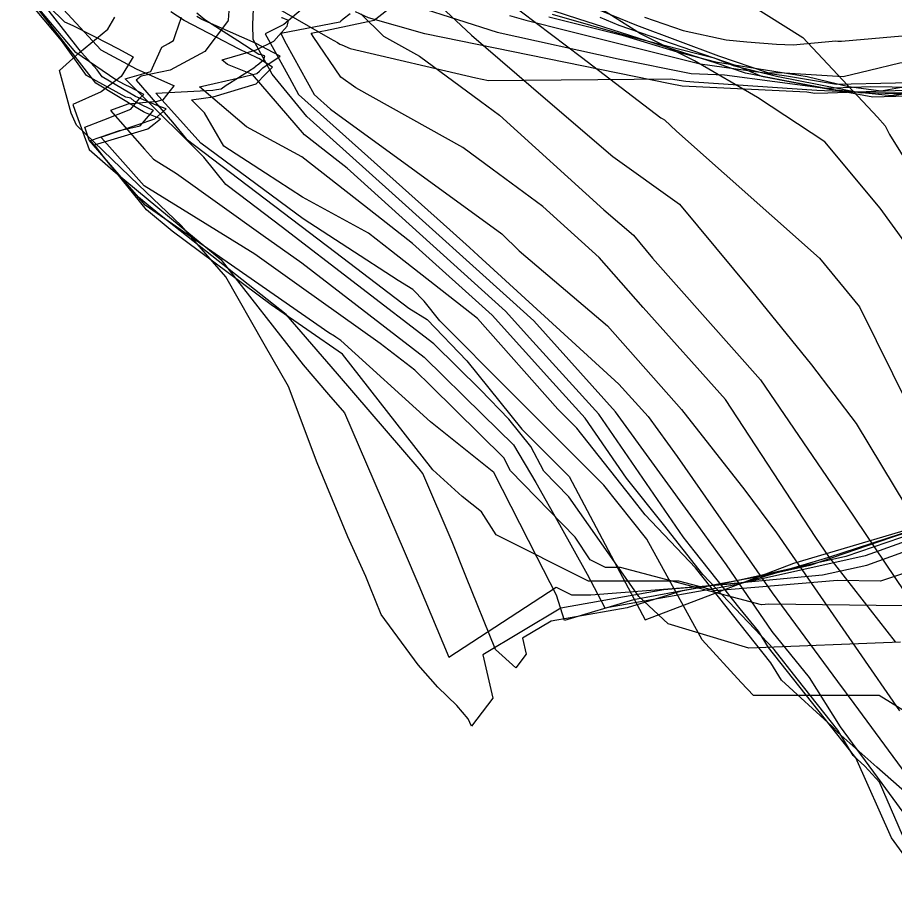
# Model space of a CAD drawing. Extents: x 0 to 298, y 0 to 220.
# Drawn here: x 17.72 to 49.6, y 126.58 to 158.27 of the extents above; entities that cross this region are included whole.
import ezdxf

# ---------------------------------------------------------------- set-up
doc = ezdxf.new("R2010")
doc.units = 0
doc.layers.add('LINES', color=1, linetype='CONTINUOUS')

msp = doc.modelspace()

# ---------------------------------------------------------------- linework, layer by layer
at = {"layer": 'LINES', "color": 1}
for points in [[(31.035, 160.614, 0), (34.206, 157.628, 0), (36.885, 155.315, 0), (39.337, 153.229, 0), (41.758, 151.49, 0), (44.367, 148.354, 0), (46.555, 145.667, 0), (48.177, 143.533, 0), (50.897, 139.019, 0)], [(52.239, 140.294, 0), (49.452, 139.387, 0), (46.496, 138.38, 0), (44.806, 138.001, 0), (40.083, 137.131, 0), (37.574, 136.372, 0), (37.286, 137.294, 0), (36.592, 138.66, 0), (35.019, 141.756, 0), (32.718, 143.595, 0), (29.451, 146.542, 0), (29.28, 146.664, 0), (29.231, 146.698, 0), (29.02, 146.829, 0), (22.348, 151.454, 0), (20.901, 153.137, 0), (20.504, 153.65, 0), (21.846, 154.052, 0), (22.45, 154.232, 0), (22.659, 154.395, 0), (22.909, 154.59, 0), (22.359, 154.818, 0), (22.284, 154.848, 0), (22.143, 154.933, 0), (20.561, 155.894, 0), (17.715, 159.558, 0)], [(61.631, 158.53, 0), (60.485, 158.175, 0), (59.882, 157.84, 0), (58.781, 157.457, 0), (57.905, 157.073, 0), (56.86, 156.722, 0), (53.965, 155.79, 0), (53.886, 155.785, 0), (53.753, 155.768, 0), (52.587, 155.876, 0), (52.12, 155.666, 0), (51.069, 155.539, 0), (50.022, 155.413, 0), (48.784, 155.378, 0), (45.843, 155.928, 0), (44.152, 156.247, 0), (43.129, 156.608, 0), (38.365, 158.123, 0), (38.099, 158.212, 0), (33.507, 159.719, 0)], [(34.388, 159.727, 0), (38.2, 156.83, 0), (41.081, 154.633, 0), (41.121, 154.608, 0), (41.208, 154.553, 0), (41.642, 154.148, 0), (46.839, 149.537, 0), (48.29, 147.769, 0), (51.297, 141.709, 0)], [(52.138, 138.838, 0), (49.057, 137.806, 0), (47.495, 137.826, 0), (43.058, 137.45, 0), (41.727, 137.8, 0), (38.45, 137.803, 0), (35.103, 139.494, 0), (34.564, 140.32, 0), (33.864, 140.88, 0), (32.796, 141.843, 0), (29.511, 146.049, 0), (26.925, 147.841, 0), (23.333, 150.517, 0), (22.4, 151.291, 0), (21.275, 152.682, 0), (20.361, 153.812, 0), (21.414, 154.173, 0), (22.174, 154.341, 0), (22.629, 154.87, 0), (22.651, 154.892, 0), (22.267, 155.077, 0), (21.952, 155.238, 0), (21.824, 155.347, 0), (21.649, 155.386, 0), (20.22, 156.171, 0), (19.314, 157.44, 0), (17.738, 159.325, 0)], [(20.038, 157, 0), (18.346, 159.181, 0)], [(18.637, 159.385, 0), (20.734, 157.101, 0), (22.023, 156.411, 0), (23.376, 155.806, 0), (23.401, 155.798, 0), (23.396, 155.791, 0), (22.997, 155.287, 0), (22.785, 155.226, 0), (21.72, 155.126, 0), (21.09, 154.894, 0), (22.33, 153.492, 0), (22.655, 153.126, 0), (23.486, 152.613, 0), (26.63, 150.363, 0), (28.037, 149.362, 0), (32.488, 145.942, 0), (34.599, 143.861, 0), (35.723, 142.753, 0), (36.538, 141.392, 0), (37.398, 139.859, 0), (38.403, 138.06, 0), (39.041, 136.834, 0), (43.876, 137.696, 0), (47.142, 138.664, 0), (52.498, 140.409, 0)], [(26.673, 158.894, 0), (29.073, 157.511, 0), (29.335, 157.36, 0), (29.424, 157.309, 0), (29.493, 157.278, 0), (29.796, 157.144, 0), (34.363, 156.086, 0), (34.815, 155.981, 0), (41.431, 156.043, 0), (41.989, 155.957, 0), (42.283, 155.94, 0), (46.739, 155.631, 0), (49.777, 155.498, 0), (50.246, 155.517, 0), (51.291, 155.64, 0), (53.964, 155.926, 0), (56.517, 156.555, 0), (58.053, 156.944, 0), (59.777, 157.305, 0), (61.838, 157.993, 0), (62.373, 158.134, 0), (66.032, 159.252, 0)], [(59.936, 158.585, 0), (58.598, 158.2, 0), (57.112, 157.687, 0), (56.452, 157.52, 0), (55.487, 157.488, 0), (54.144, 157.175, 0), (51.948, 156.805, 0), (50.677, 156.698, 0), (50.416, 156.686, 0), (49.759, 156.621, 0), (48.654, 156.349, 0), (47.701, 156.116, 0), (45.573, 156.257, 0), (44.965, 156.266, 0), (43.19, 156.868, 0), (40.205, 157.986, 0), (37.839, 158.968, 0)], [(38.857, 158.285, 0), (39.553, 157.995, 0), (43.781, 156.54, 0), (44.738, 156.141, 0), (47.194, 155.671, 0), (49.471, 155.444, 0), (49.81, 155.485, 0), (50.211, 155.518, 0), (51.891, 156.104, 0), (52.818, 156.264, 0), (57.048, 157.172, 0), (57.068, 157.176, 0), (57.817, 157.505, 0), (58.119, 157.639, 0), (58.123, 157.64, 0), (59.932, 158.169, 0), (59.951, 158.18, 0), (59.977, 158.188, 0), (62.269, 158.897, 0)], [(50.284, 139.554, 0), (47.796, 138.707, 0), (43.561, 137.759, 0), (41.822, 137.438, 0), (39.855, 136.843, 0), (37.101, 136.352, 0), (36.059, 135.731, 0), (36.192, 135.151, 0), (35.812, 134.655, 0), (35.079, 135.328, 0), (34.001, 137.988, 0), (33.505, 139.228, 0), (32.437, 141.716, 0), (32.307, 141.88, 0), (29.331, 145.334, 0), (27.474, 147.49, 0), (22.931, 151.07, 0), (22.414, 151.498, 0), (22.111, 151.748, 0), (20.318, 153.817, 0), (20.155, 154.288, 0), (20.847, 154.56, 0), (21.832, 154.949, 0), (22.145, 155.333, 0), (22.297, 155.478, 0), (21.829, 155.726, 0), (21.6, 155.846, 0), (21.282, 156.012, 0), (19.828, 157, 0), (18.524, 158.553, 0)], [(18.859, 158.662, 0), (19.426, 158.112, 0), (19.721, 157.984, 0), (21.074, 157.299, 0), (21.24, 157.209, 0), (21.335, 157.157, 0), (21.36, 157.143, 0), (21.915, 156.845, 0), (21.843, 156.727, 0), (21.484, 156.132, 0), (20.754, 155.569, 0), (19.723, 155.116, 0), (19.862, 154.734, 0), (20.318, 153.479, 0), (21.183, 152.724, 0), (23.662, 150.672, 0), (25.095, 149.485, 0), (28.089, 145.656, 0), (29.014, 144.585, 0), (29.593, 143.913, 0), (31.76, 138.901, 0), (32.284, 137.654, 0), (33.374, 135.052, 0), (37.28, 137.591, 0), (37.837, 137.309, 0), (38.537, 137.309, 0), (42.584, 137.623, 0), (46.947, 138.033, 0), (48.555, 138.387, 0), (52.488, 139.804, 0)], [(25.394, 158.51, 0), (25.359, 158.176, 0), (25.356, 158.145, 0), (25.354, 158.129, 0), (25.345, 158.124, 0), (24.522, 157.038, 0), (23.26, 156.358, 0), (22.201, 156.147, 0), (22.025, 156.001, 0), (23.348, 154.47, 0), (23.837, 153.87, 0), (29.27, 149.741, 0), (31.928, 147.723, 0), (32.59, 147.309, 0), (34.037, 145.81, 0), (36.033, 143.328, 0), (37.744, 141.61, 0), (39.387, 138.514, 0), (40.509, 136.405, 0), (45.906, 138.459, 0), (51.638, 140.159, 0)], [(50.036, 130.069, 0), (48.921, 131.056, 0), (47.508, 132.305, 0), (47.295, 132.539, 0), (45.456, 134.213, 0), (45.073, 134.846, 0), (42.334, 138.295, 0), (40.514, 140.214, 0), (40.033, 140.824, 0), (38.024, 143.361, 0), (37.334, 144.053, 0), (34.418, 147.343, 0), (31.297, 149.791, 0), (30.456, 150.447, 0), (28.064, 151.753, 0), (26.718, 152.626, 0), (25.204, 153.606, 0), (24.5, 154.812, 0), (24.033, 155.28, 0), (24.472, 155.345, 0), (24.825, 155.397, 0), (26.379, 155.866, 0), (26.729, 156.228, 0), (26.969, 156.475, 0), (26.476, 156.779, 0), (26.446, 156.798, 0), (25.744, 157.136, 0), (24.954, 157.545, 0), (23.769, 158.161, 0), (23.283, 158.482, 0)], [(51.804, 126.793, 0), (49.249, 130.276, 0), (47.607, 132.52, 0), (46.483, 134.302, 0), (45.12, 135.973, 0), (43.469, 138.403, 0), (42.361, 139.927, 0), (39.43, 143.96, 0), (36.47, 147.253, 0), (35.599, 148.05, 0), (31.326, 151.891, 0), (28.225, 154.674, 0), (26.963, 156.214, 0), (26.276, 157.472, 0), (26.261, 158.014, 0), (26.282, 158.592, 0)], [(28.019, 158.551, 0), (27.383, 158.023, 0), (26.709, 157.686, 0), (27.588, 156.079, 0), (27.92, 155.474, 0), (33.413, 150.566, 0), (34.126, 149.926, 0), (34.447, 149.637, 0), (39.554, 144.962, 0), (40.616, 143.781, 0), (41.666, 142.337, 0), (45.119, 137.386, 0), (47.498, 134.168, 0), (48.085, 133.36, 0), (51.399, 128.874, 0)], [(49.604, 135.598, 0), (47.177, 138.705, 0), (46.704, 139.39, 0), (43.428, 144.406, 0), (40.434, 147.747, 0), (38.84, 149.554, 0), (36.797, 151.406, 0), (34.953, 152.766, 0), (33.885, 153.553, 0), (30, 155.716, 0), (29.456, 156.112, 0), (28.448, 157.587, 0), (28.373, 157.707, 0), (28.502, 157.73, 0), (28.905, 157.803, 0), (30.669, 158.176, 0), (31.112, 158.525, 0)], [(62.215, 158.308, 0), (60.492, 157.699, 0), (59.057, 157.338, 0), (56.734, 156.723, 0), (54.754, 156.204, 0), (52.155, 155.821, 0), (50.627, 155.653, 0), (47.14, 155.528, 0), (46.674, 155.519, 0), (46.38, 155.558, 0), (41.854, 155.78, 0), (41.415, 155.868, 0), (32.506, 157.676, 0), (30.465, 158.256, 0), (29.987, 158.479, 0)], [(32.247, 158.662, 0), (35.136, 157.745, 0), (39.526, 156.775, 0), (42.183, 156.246, 0), (43.386, 156.186, 0), (47.052, 155.703, 0), (48.693, 155.77, 0), (51.06, 155.732, 0), (54.672, 156.331, 0), (55.134, 156.388, 0), (55.455, 156.465, 0), (55.658, 156.519, 0), (56.856, 156.809, 0), (59.193, 157.573, 0), (61.81, 158.53, 0)], [(35.58, 158.344, 0), (36.174, 158.178, 0), (37.718, 157.79, 0), (42.51, 156.587, 0), (45.641, 156.155, 0), (47.456, 155.857, 0), (49.6, 155.899, 0), (51.62, 155.918, 0), (52.483, 156.051, 0), (54.389, 156.163, 0), (55.297, 156.428, 0), (55.786, 156.464, 0), (56.891, 156.609, 0), (57.457, 156.896, 0), (58.13, 157.122, 0), (61.633, 158.539, 0)], [(37.01, 158.294, 0), (39.676, 157.634, 0), (41.668, 157.024, 0), (43.061, 156.664, 0), (46.396, 156.126, 0), (47.896, 155.765, 0), (49.081, 155.616, 0), (49.751, 155.73, 0), (52.124, 155.784, 0), (53.382, 155.858, 0), (53.796, 155.979, 0), (54.73, 156.047, 0), (55.331, 156.173, 0), (55.613, 156.208, 0), (56.261, 156.251, 0), (57.455, 156.632, 0), (58.871, 157.304, 0), (59.635, 157.657, 0), (60.404, 157.989, 0), (61.814, 158.595, 0)], [(37.126, 158.396, 0), (39.919, 157.599, 0), (42.433, 156.951, 0), (43.014, 156.805, 0), (43.709, 156.525, 0), (45.282, 156.143, 0), (48.358, 155.543, 0), (51.424, 155.554, 0), (52.154, 155.574, 0), (52.315, 155.593, 0), (52.727, 155.628, 0), (55.014, 155.971, 0), (56.048, 156.082, 0), (57.14, 156.335, 0), (57.142, 156.336, 0), (58.642, 157.17, 0), (60.963, 158.145, 0), (61.009, 158.171, 0), (61.261, 158.253, 0), (62.409, 158.647, 0)], [(50.734, 149.009, 0), (49.044, 151.356, 0), (47.035, 153.758, 0), (44.595, 155.369, 0), (42.307, 156.703, 0), (40.335, 157.682, 0), (38.733, 158.696, 0)], [(44.281, 158.769, 0), (46.231, 157.545, 0), (48.95, 154.658, 0), (49.231, 154.335, 0), (49.381, 154.031, 0), (51.502, 150.623, 0)], [(47.51, 157.418, 0), (47.533, 157.415, 0), (47.635, 157.409, 0), (50.261, 157.649, 0), (51.193, 157.693, 0), (53.63, 157.906, 0), (54.049, 157.902, 0), (54.26, 157.902, 0), (55.807, 157.887, 0), (55.846, 157.89, 0), (55.921, 157.906, 0), (56.569, 158.074, 0), (58.727, 158.678, 0)], [(51.141, 139.671, 0), (48.504, 138.721, 0), (44.045, 137.739, 0), (42.761, 137.619, 0), (41.192, 137.497, 0), (37.452, 136.829, 0), (34.61, 135.135, 0), (34.971, 133.554, 0), (34.197, 132.541, 0), (34.076, 132.809, 0), (33.667, 133.293, 0), (32.976, 133.952, 0), (32.267, 134.771, 0), (30.921, 136.596, 0), (30.513, 137.614, 0), (30.359, 137.973, 0), (29.713, 139.414, 0), (28.595, 142.1, 0), (27.558, 144.875, 0), (26.677, 146.416, 0), (25.278, 148.856, 0), (23.666, 150.704, 0), (22.112, 152.201, 0), (19.859, 154.369, 0), (19.668, 154.799, 0), (19.244, 156.355, 0), (19.968, 157.001, 0), (21, 157.856, 0), (21.248, 158.289, 0)], [(49.789, 135.596, 0), (44.273, 135.368, 0), (41.35, 136.261, 0), (40.28, 137.253, 0), (37.735, 140.87, 0), (36.827, 141.804, 0), (36.358, 142.697, 0), (35.561, 143.688, 0), (34.527, 144.759, 0), (32.84, 146.42, 0), (27.289, 150.688, 0), (25.77, 151.84, 0), (25.281, 152.212, 0), (24.477, 153.199, 0), (22.076, 155.603, 0), (21.624, 156.042, 0), (22.555, 156.31, 0), (22.961, 157.198, 0), (23.198, 157.332, 0), (23.377, 157.433, 0), (23.457, 157.654, 0), (23.664, 158.285, 0)], [(50.5, 132.731, 0), (49.012, 133.655, 0), (44.44, 133.65, 0), (44.002, 134.127, 0), (42.578, 135.673, 0), (40.571, 139.329, 0), (39.01, 141.295, 0), (35.61, 144.698, 0), (33.054, 147.263, 0), (32.486, 147.969, 0), (32.075, 148.395, 0), (31.542, 148.729, 0), (29.715, 149.912, 0), (28.092, 150.964, 0), (24.375, 153.715, 0), (23.418, 154.778, 0), (22.74, 155.527, 0), (24.811, 155.636, 0), (24.944, 155.656, 0), (25.111, 155.681, 0), (25.294, 155.814, 0), (25.349, 155.854, 0), (25.409, 155.893, 0), (26.33, 156.474, 0), (26.351, 156.491, 0), (26.475, 156.593, 0), (26.657, 156.744, 0), (26.698, 156.884, 0), (26.562, 156.916, 0), (26.483, 156.934, 0), (25.713, 157.428, 0), (24.523, 158.193, 0), (24.232, 158.43, 0)], [(49.85, 128.579, 0), (49.016, 130.503, 0), (48.483, 131.087, 0), (48.061, 131.471, 0), (47.502, 132.395, 0), (46.028, 134.259, 0), (45.189, 135.321, 0), (42.601, 138.05, 0), (41.171, 139.861, 0), (39.837, 141.546, 0), (38.335, 143.725, 0), (37.162, 145.021, 0), (34.948, 147.466, 0), (32.057, 150.073, 0), (30.317, 151.438, 0), (28.042, 153.214, 0), (26.032, 154.307, 0), (24.727, 155.414, 0), (24.32, 155.757, 0), (25.817, 156.09, 0), (26.409, 156.241, 0), (26.499, 156.327, 0), (26.628, 156.451, 0), (27.249, 156.865, 0), (27.004, 156.997, 0), (26.386, 157.33, 0), (24.402, 158.2, 0), (24.232, 158.313, 0)], [(50.854, 126.575, 0), (49.456, 128.487, 0), (48.157, 131.395, 0), (47.009, 132.847, 0), (44.994, 135.398, 0), (44.622, 135.988, 0), (43.958, 136.802, 0), (42.293, 138.911, 0), (41.895, 139.414, 0), (38.825, 143.866, 0), (36.431, 146.512, 0), (35.438, 147.608, 0), (29.683, 152.798, 0), (29.354, 153.056, 0), (28.131, 154.011, 0), (26.251, 156.199, 0), (25.336, 156.569, 0), (25.136, 156.738, 0), (25.236, 156.76, 0), (26.099, 157.014, 0), (26.383, 157.098, 0), (27.027, 157.417, 0), (27.205, 157.622, 0), (27.504, 157.961, 0), (27.551, 158.157, 0), (27.552, 158.165, 0), (27.323, 158.265, 0)], [(29.791, 158.407, 0), (29.54, 158.213, 0), (29.461, 158.135, 0), (29.419, 158.105, 0), (27.273, 157.689, 0), (27.474, 157.322, 0), (28.483, 155.482, 0), (29.08, 154.948, 0), (35.306, 150.419, 0), (35.928, 149.798, 0), (39.143, 147.079, 0), (41.825, 144.037, 0), (44.133, 141.105, 0), (45.274, 139.557, 0), (49.747, 133.097, 0)], [(27.323, 158.265, 0), (27.318, 158.267, 0), (27.305, 158.273, 0)], [(30.18, 158.406, 0), (31.008, 157.595, 0), (32.312, 156.869, 0), (34.523, 155.241, 0), (35.223, 154.725, 0), (39.007, 151.295, 0), (39.592, 150.79, 0), (40.087, 150.368, 0), (40.78, 149.533, 0), (44.698, 145.115, 0), (47.796, 140.577, 0), (50.635, 136.381, 0)], [(40.48, 158.281, 0), (41.885, 157.804, 0), (43.45, 157.457, 0), (44.199, 157.395, 0), (45.28, 157.304, 0), (45.884, 157.286, 0), (47.438, 157.421, 0), (47.51, 157.418, 0)], [(49.882, 136.91, 0), (44.997, 136.971, 0), (44.739, 136.949, 0), (39.608, 138.297, 0), (39.063, 138.297, 0), (38.507, 138.578, 0), (37.971, 139.4, 0), (35.62, 141.818, 0), (35.377, 142.282, 0), (32.739, 144.882, 0), (32.141, 145.471, 0), (30.881, 146.439, 0), (27.943, 148.53, 0), (26.333, 149.682, 0), (22.312, 152.161, 0), (20.765, 153.908, 0), (20.747, 153.931, 0), (20.752, 153.932, 0), (20.781, 153.941, 0), (22.698, 154.589, 0), (23.113, 154.961, 0), (23.114, 154.963, 0), (23.113, 154.963, 0), (22.806, 155.071, 0), (21.995, 155.401, 0), (20.788, 156.119, 0), (20.608, 156.377, 0), (20.038, 157, 0)]]:
    msp.add_polyline3d(points, dxfattribs=at)

doc.saveas('drawing.dxf')
